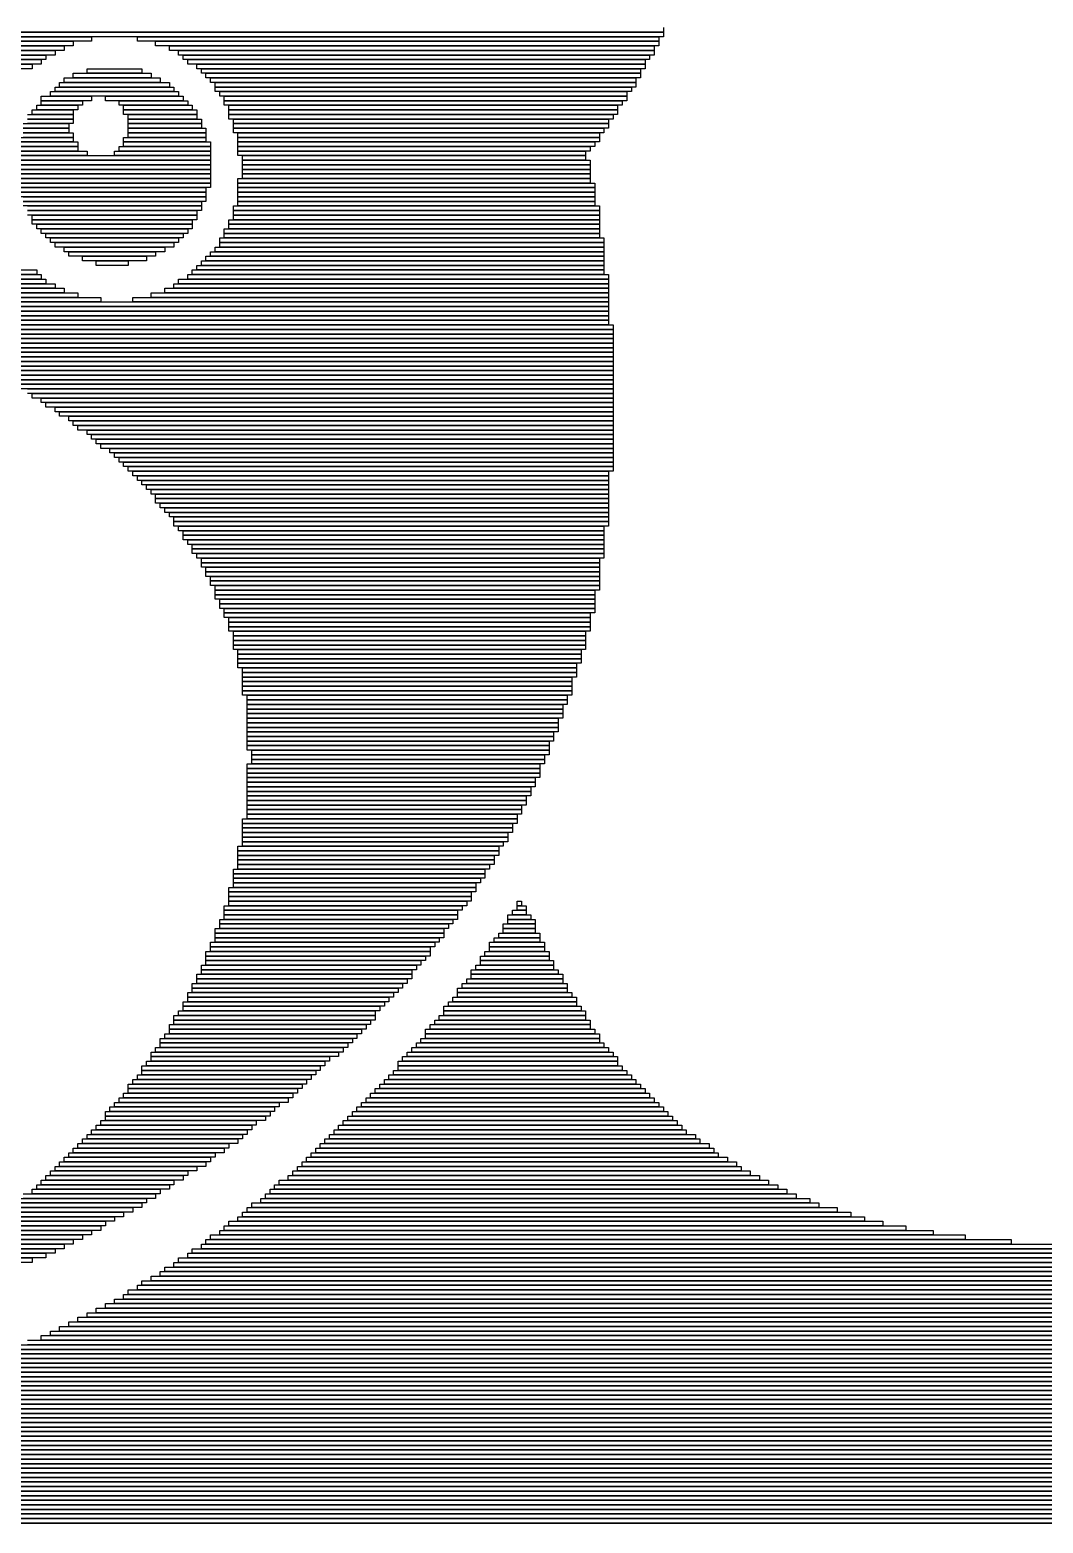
# Model space of a CAD drawing. Extents: x 179 to 881, y 71 to 994.
# Drawn here: x 386.5 to 608, y 479 to 805.5 of the extents above; entities that cross this region are included whole.
import ezdxf

# ---------------------------------------------------------------- set-up
doc = ezdxf.new("R2010")
doc.units = 0

msp = doc.modelspace()

# ---------------------------------------------------------------- linework, layer by layer
for p, q in [((525, 805), (218, 805)), ((273, 805), (525, 805)), ((525, 804), (273, 804)), ((277, 804), (400, 804)), ((400, 804), (400, 803)), ((410, 804), (524, 804)), ((410, 803), (410, 804)), ((524, 804), (524, 803)), ((525, 806), (525, 805)), ((525, 805), (525, 804)), ((400, 803), (277, 803)), ((279, 803), (396, 803)), ((396, 802), (279, 802)), ((282, 802), (394, 802)), ((394, 801), (282, 801)), ((283, 801), (392, 801)), ((392, 800), (283, 800)), ((285, 800), (390, 800)), ((390, 800), (390, 799)), ((392, 801), (392, 800)), ((394, 802), (394, 801)), ((396, 803), (396, 802)), ((524, 803), (410, 803)), ((414, 803), (524, 803)), ((414, 802), (414, 803)), ((524, 802), (414, 802)), ((417, 802), (523, 802)), ((417, 801), (417, 802)), ((523, 801), (417, 801)), ((419, 801), (523, 801)), ((419, 800), (419, 801)), ((523, 800), (419, 800)), ((420, 800), (522, 800)), ((420, 799), (420, 800)), ((522, 800), (522, 799)), ((523, 802), (523, 801)), ((523, 801), (523, 800)), ((524, 803), (524, 802)), ((390, 799), (285, 799)), ((286, 799), (389, 799)), ((389, 798), (286, 798)), ((287, 798), (387, 798)), ((387, 797), (287, 797)), ((387, 798), (387, 797)), ((389, 799), (389, 798)), ((399, 797), (411, 797)), ((399, 796), (399, 797)), ((411, 797), (411, 796)), ((522, 799), (420, 799)), ((421, 799), (521, 799)), ((421, 798), (421, 799)), ((521, 798), (421, 798)), ((423, 798), (521, 798)), ((423, 797), (423, 798)), ((521, 797), (423, 797)), ((424, 797), (520, 797)), ((424, 796), (424, 797)), ((520, 797), (520, 796)), ((521, 799), (521, 798)), ((521, 798), (521, 797)), ((393, 794), (417, 794)), ((393, 793), (393, 794)), ((394, 795), (415, 795)), ((394, 794), (394, 795)), ((415, 794), (394, 794)), ((396, 796), (413, 796)), ((396, 795), (396, 796)), ((413, 795), (396, 795)), ((411, 796), (399, 796)), ((413, 796), (413, 795)), ((415, 795), (415, 794)), ((417, 794), (417, 793)), ((520, 796), (424, 796)), ((425, 796), (520, 796)), ((425, 795), (425, 796)), ((520, 795), (425, 795)), ((426, 795), (519, 795)), ((426, 794), (426, 795)), ((519, 794), (426, 794)), ((427, 794), (519, 794)), ((427, 793), (427, 794)), ((519, 795), (519, 794)), ((519, 794), (519, 793)), ((520, 796), (520, 795)), ((389, 791), (400, 791)), ((389, 790), (389, 791)), ((391, 792), (419, 792)), ((391, 791), (391, 792)), ((419, 791), (391, 791)), ((392, 793), (418, 793)), ((392, 792), (392, 793)), ((418, 792), (392, 792)), ((417, 793), (393, 793)), ((400, 791), (400, 790)), ((403, 791), (420, 791)), ((403, 790), (403, 791)), ((418, 793), (418, 792)), ((419, 792), (419, 791)), ((420, 791), (420, 790)), ((519, 793), (427, 793)), ((427, 793), (518, 793)), ((427, 792), (427, 793)), ((518, 792), (427, 792)), ((428, 792), (517, 792)), ((428, 791), (428, 792)), ((517, 791), (428, 791)), ((429, 791), (517, 791)), ((429, 790), (429, 791)), ((517, 792), (517, 791)), ((517, 791), (517, 790)), ((518, 793), (518, 792)), ((386, 787), (396, 787)), ((387, 788), (396, 788)), ((387, 787), (387, 788)), ((396, 787), (387, 787)), ((388, 789), (397, 789)), ((388, 788), (388, 789)), ((397, 788), (388, 788)), ((400, 790), (389, 790)), ((389, 790), (398, 790)), ((389, 789), (389, 790)), ((398, 789), (389, 789)), ((396, 788), (396, 787)), ((396, 787), (396, 786)), ((397, 789), (397, 788)), ((398, 790), (398, 789)), ((420, 790), (403, 790)), ((406, 790), (421, 790)), ((406, 789), (406, 790)), ((421, 789), (406, 789)), ((407, 789), (422, 789)), ((407, 788), (407, 789)), ((422, 788), (407, 788)), ((407, 788), (423, 788)), ((407, 787), (407, 788)), ((423, 787), (407, 787)), ((408, 787), (423, 787)), ((408, 786), (408, 787)), ((421, 790), (421, 789)), ((422, 789), (422, 788)), ((423, 788), (423, 787)), ((423, 787), (423, 786)), ((517, 790), (429, 790)), ((429, 790), (516, 790)), ((429, 789), (429, 790)), ((516, 789), (429, 789)), ((430, 789), (515, 789)), ((430, 788), (430, 789)), ((515, 788), (430, 788)), ((430, 788), (515, 788)), ((430, 787), (430, 788)), ((515, 787), (430, 787)), ((430, 787), (514, 787)), ((430, 786), (430, 787)), ((514, 787), (514, 786)), ((515, 789), (515, 788)), ((515, 788), (515, 787)), ((516, 790), (516, 789)), ((385, 785), (395, 785)), ((395, 784), (385, 784)), ((385, 784), (395, 784)), ((396, 786), (386, 786)), ((386, 786), (396, 786)), ((396, 785), (386, 785)), ((395, 785), (395, 784)), ((395, 784), (395, 783)), ((396, 786), (396, 785)), ((423, 786), (408, 786)), ((408, 786), (424, 786)), ((408, 785), (408, 786)), ((424, 785), (408, 785)), ((408, 785), (424, 785)), ((408, 784), (408, 785)), ((424, 784), (408, 784)), ((408, 784), (425, 784)), ((408, 783), (408, 784)), ((424, 786), (424, 785)), ((424, 785), (424, 784)), ((425, 784), (425, 783)), ((514, 786), (430, 786)), ((431, 786), (513, 786)), ((431, 785), (431, 786)), ((513, 785), (431, 785)), ((431, 785), (513, 785)), ((431, 784), (431, 785)), ((513, 784), (431, 784)), ((431, 784), (512, 784)), ((431, 783), (431, 784)), ((512, 784), (512, 783)), ((513, 786), (513, 785)), ((513, 785), (513, 784)), ((384, 782), (396, 782)), ((396, 781), (384, 781)), ((384, 781), (397, 781)), ((395, 783), (385, 783)), ((385, 783), (396, 783)), ((396, 782), (385, 782)), ((396, 783), (396, 782)), ((396, 782), (396, 781)), ((397, 781), (397, 780)), ((407, 782), (425, 782)), ((407, 781), (407, 782)), ((425, 781), (407, 781)), ((407, 781), (426, 781)), ((407, 780), (407, 781)), ((425, 783), (408, 783)), ((408, 783), (425, 783)), ((408, 782), (408, 783)), ((425, 782), (408, 782)), ((425, 783), (425, 782)), ((425, 782), (425, 781)), ((426, 781), (426, 780)), ((512, 783), (431, 783)), ((432, 783), (511, 783)), ((432, 782), (432, 783)), ((511, 782), (432, 782)), ((432, 782), (511, 782)), ((432, 781), (432, 782)), ((511, 781), (432, 781)), ((432, 781), (510, 781)), ((432, 780), (432, 781)), ((510, 781), (510, 780)), ((511, 783), (511, 782)), ((511, 782), (511, 781)), ((397, 780), (384, 780)), ((384, 780), (397, 780)), ((397, 779), (384, 779)), ((384, 779), (399, 779)), ((399, 778), (384, 778)), ((384, 778), (426, 778)), ((397, 780), (397, 779)), ((399, 779), (399, 778)), ((405, 779), (426, 779)), ((405, 778), (405, 779)), ((426, 778), (405, 778)), ((406, 780), (426, 780)), ((406, 779), (406, 780)), ((426, 779), (406, 779)), ((426, 780), (407, 780)), ((426, 780), (426, 779)), ((426, 779), (426, 778)), ((426, 778), (426, 777)), ((510, 780), (432, 780)), ((432, 780), (509, 780)), ((432, 779), (432, 780)), ((509, 779), (432, 779)), ((432, 779), (508, 779)), ((432, 778), (432, 779)), ((508, 778), (432, 778)), ((433, 778), (508, 778)), ((433, 777), (433, 778)), ((508, 779), (508, 778)), ((508, 778), (508, 777)), ((509, 780), (509, 779)), ((426, 777), (384, 777)), ((384, 777), (426, 777)), ((426, 776), (384, 776)), ((384, 776), (426, 776)), ((426, 775), (384, 775)), ((384, 775), (426, 775)), ((426, 774), (384, 774)), ((384, 774), (426, 774)), ((426, 777), (426, 776)), ((426, 776), (426, 775)), ((426, 775), (426, 774)), ((426, 774), (426, 773)), ((508, 777), (433, 777)), ((433, 777), (509, 777)), ((433, 776), (433, 777)), ((509, 776), (433, 776)), ((433, 776), (509, 776)), ((433, 775), (433, 776)), ((509, 775), (433, 775)), ((433, 775), (509, 775)), ((433, 774), (433, 775)), ((509, 774), (433, 774)), ((433, 774), (509, 774)), ((433, 773), (433, 774)), ((509, 777), (509, 776)), ((509, 776), (509, 775)), ((509, 775), (509, 774)), ((509, 774), (509, 773)), ((426, 773), (384, 773)), ((384, 773), (426, 773)), ((426, 772), (384, 772)), ((384, 772), (426, 772)), ((426, 771), (384, 771)), ((384, 771), (425, 771)), ((425, 771), (425, 770)), ((426, 773), (426, 772)), ((426, 772), (426, 771)), ((432, 773), (509, 773)), ((432, 772), (432, 773)), ((509, 772), (432, 772)), ((432, 772), (510, 772)), ((432, 771), (432, 772)), ((510, 771), (432, 771)), ((432, 771), (510, 771)), ((432, 770), (432, 771)), ((509, 773), (433, 773)), ((509, 773), (509, 772)), ((510, 772), (510, 771)), ((510, 771), (510, 770)), ((425, 770), (384, 770)), ((384, 770), (425, 770)), ((425, 769), (384, 769)), ((385, 769), (425, 769)), ((425, 768), (385, 768)), ((385, 768), (424, 768)), ((424, 768), (424, 767)), ((425, 770), (425, 769)), ((425, 769), (425, 768)), ((510, 770), (432, 770)), ((432, 770), (510, 770)), ((432, 769), (432, 770)), ((510, 769), (432, 769)), ((432, 769), (510, 769)), ((432, 768), (432, 769)), ((510, 768), (432, 768)), ((432, 768), (510, 768)), ((432, 767), (432, 768)), ((510, 770), (510, 769)), ((510, 769), (510, 768)), ((510, 768), (510, 767)), ((424, 767), (385, 767)), ((386, 767), (424, 767)), ((424, 766), (386, 766)), ((386, 766), (423, 766)), ((423, 765), (386, 765)), ((387, 765), (423, 765)), ((387, 764), (387, 765)), ((423, 766), (423, 765)), ((423, 765), (423, 764)), ((424, 767), (424, 766)), ((431, 767), (511, 767)), ((431, 766), (431, 767)), ((511, 766), (431, 766)), ((431, 766), (511, 766)), ((431, 765), (431, 766)), ((511, 765), (431, 765)), ((431, 765), (511, 765)), ((431, 764), (431, 765)), ((510, 767), (432, 767)), ((511, 767), (511, 766)), ((511, 766), (511, 765)), ((511, 765), (511, 764)), ((423, 764), (387, 764)), ((387, 764), (422, 764)), ((387, 763), (387, 764)), ((422, 763), (387, 763)), ((388, 763), (422, 763)), ((388, 762), (388, 763)), ((422, 762), (388, 762)), ((389, 762), (421, 762)), ((389, 761), (389, 762)), ((421, 761), (389, 761)), ((390, 761), (420, 761)), ((390, 760), (390, 761)), ((420, 761), (420, 760)), ((421, 762), (421, 761)), ((422, 764), (422, 763)), ((422, 763), (422, 762)), ((429, 762), (511, 762)), ((429, 761), (429, 762)), ((511, 761), (429, 761)), ((429, 761), (511, 761)), ((429, 760), (429, 761)), ((430, 764), (511, 764)), ((430, 763), (430, 764)), ((511, 763), (430, 763)), ((430, 763), (511, 763)), ((430, 762), (430, 763)), ((511, 762), (430, 762)), ((511, 764), (431, 764)), ((511, 764), (511, 763)), ((511, 763), (511, 762)), ((511, 762), (511, 761)), ((511, 761), (511, 760)), ((420, 760), (390, 760)), ((391, 760), (419, 760)), ((391, 759), (391, 760)), ((419, 759), (391, 759)), ((392, 759), (418, 759)), ((392, 758), (392, 759)), ((418, 758), (392, 758)), ((394, 758), (416, 758)), ((394, 757), (394, 758)), ((416, 758), (416, 757)), ((418, 759), (418, 758)), ((419, 760), (419, 759)), ((427, 758), (512, 758)), ((427, 757), (427, 758)), ((428, 760), (512, 760)), ((428, 759), (428, 760)), ((512, 759), (428, 759)), ((428, 759), (512, 759)), ((428, 758), (428, 759)), ((512, 758), (428, 758)), ((511, 760), (429, 760)), ((512, 760), (512, 759)), ((512, 759), (512, 758)), ((512, 758), (512, 757)), ((416, 757), (394, 757)), ((395, 757), (414, 757)), ((395, 756), (395, 757)), ((414, 756), (395, 756)), ((398, 756), (412, 756)), ((398, 755), (398, 756)), ((412, 755), (398, 755)), ((401, 755), (408, 755)), ((401, 754), (401, 755)), ((408, 755), (408, 754)), ((412, 756), (412, 755)), ((414, 757), (414, 756)), ((424, 755), (512, 755)), ((424, 754), (424, 755)), ((425, 756), (512, 756)), ((425, 755), (425, 756)), ((512, 755), (425, 755)), ((426, 757), (512, 757)), ((426, 756), (426, 757)), ((512, 756), (426, 756)), ((512, 757), (427, 757)), ((512, 757), (512, 756)), ((512, 756), (512, 755)), ((512, 755), (512, 754)), ((277, 751), (390, 751)), ((280, 752), (389, 752)), ((389, 751), (280, 751)), ((282, 753), (388, 753)), ((388, 752), (282, 752)), ((388, 753), (388, 752)), ((389, 752), (389, 751)), ((390, 751), (390, 750)), ((408, 754), (401, 754)), ((419, 751), (513, 751)), ((419, 750), (419, 751)), ((421, 752), (513, 752)), ((421, 751), (421, 752)), ((513, 751), (421, 751)), ((422, 753), (512, 753)), ((422, 752), (422, 753)), ((512, 752), (422, 752)), ((423, 754), (512, 754)), ((423, 753), (423, 754)), ((512, 753), (423, 753)), ((512, 754), (424, 754)), ((512, 754), (512, 753)), ((512, 753), (512, 752)), ((513, 752), (513, 751)), ((513, 751), (513, 750)), ((275, 750), (392, 750)), ((392, 749), (275, 749)), ((390, 750), (277, 750)), ((310, 749), (394, 749)), ((394, 748), (310, 748)), ((321, 748), (397, 748)), ((392, 750), (392, 749)), ((394, 749), (394, 748)), ((397, 748), (397, 747)), ((413, 748), (513, 748)), ((413, 747), (413, 748)), ((416, 749), (513, 749)), ((416, 748), (416, 749)), ((513, 748), (416, 748)), ((418, 750), (513, 750)), ((418, 749), (418, 750)), ((513, 749), (418, 749)), ((513, 750), (419, 750)), ((513, 750), (513, 749)), ((513, 749), (513, 748)), ((513, 748), (513, 747)), ((397, 747), (321, 747)), ((328, 747), (402, 747)), ((402, 746), (328, 746)), ((333, 746), (513, 746)), ((513, 745), (333, 745)), ((338, 745), (513, 745)), ((402, 747), (402, 746)), ((409, 747), (513, 747)), ((409, 746), (409, 747)), ((513, 746), (409, 746)), ((513, 747), (413, 747)), ((513, 747), (513, 746)), ((513, 746), (513, 745)), ((513, 745), (513, 744)), ((513, 744), (338, 744)), ((343, 744), (513, 744)), ((513, 743), (343, 743)), ((347, 743), (513, 743)), ((513, 742), (347, 742)), ((350, 742), (513, 742)), ((513, 744), (513, 743)), ((513, 743), (513, 742)), ((513, 742), (513, 741)), ((513, 741), (350, 741)), ((354, 741), (514, 741)), ((514, 740), (354, 740)), ((357, 740), (514, 740)), ((514, 739), (357, 739)), ((360, 739), (514, 739)), ((514, 738), (360, 738)), ((363, 738), (514, 738)), ((514, 741), (514, 740)), ((514, 740), (514, 739)), ((514, 739), (514, 738)), ((514, 738), (514, 737)), ((514, 737), (363, 737)), ((365, 737), (514, 737)), ((514, 736), (365, 736)), ((368, 736), (514, 736)), ((514, 735), (368, 735)), ((370, 735), (514, 735)), ((514, 737), (514, 736)), ((514, 736), (514, 735)), ((514, 735), (514, 734)), ((514, 734), (370, 734)), ((372, 734), (514, 734)), ((514, 733), (372, 733)), ((374, 733), (514, 733)), ((514, 732), (374, 732)), ((376, 732), (514, 732)), ((514, 734), (514, 733)), ((514, 733), (514, 732)), ((514, 732), (514, 731)), ((514, 731), (376, 731)), ((379, 731), (514, 731)), ((514, 730), (379, 730)), ((380, 730), (514, 730)), ((514, 729), (380, 729)), ((382, 729), (514, 729)), ((514, 731), (514, 730)), ((514, 730), (514, 729)), ((514, 729), (514, 728)), ((514, 728), (382, 728)), ((384, 728), (514, 728)), ((514, 727), (384, 727)), ((386, 727), (514, 727)), ((514, 726), (386, 726)), ((387, 726), (514, 726)), ((387, 725), (387, 726)), ((514, 725), (387, 725)), ((389, 725), (514, 725)), ((389, 724), (389, 725)), ((514, 728), (514, 727)), ((514, 727), (514, 726)), ((514, 726), (514, 725)), ((514, 725), (514, 724)), ((514, 724), (389, 724)), ((390, 724), (514, 724)), ((390, 723), (390, 724)), ((514, 723), (390, 723)), ((392, 723), (514, 723)), ((392, 722), (392, 723)), ((514, 722), (392, 722)), ((393, 722), (514, 722)), ((393, 721), (393, 722)), ((514, 724), (514, 723)), ((514, 723), (514, 722)), ((514, 722), (514, 721)), ((514, 721), (393, 721)), ((395, 721), (514, 721)), ((395, 720), (395, 721)), ((514, 720), (395, 720)), ((396, 720), (514, 720)), ((396, 719), (396, 720)), ((514, 719), (396, 719)), ((397, 719), (514, 719)), ((397, 718), (397, 719)), ((514, 721), (514, 720)), ((514, 720), (514, 719)), ((514, 719), (514, 718)), ((514, 718), (397, 718)), ((399, 718), (514, 718)), ((399, 717), (399, 718)), ((514, 717), (399, 717)), ((400, 717), (514, 717)), ((400, 716), (400, 717)), ((514, 716), (400, 716)), ((401, 716), (514, 716)), ((401, 715), (401, 716)), ((514, 718), (514, 717)), ((514, 717), (514, 716)), ((514, 716), (514, 715)), ((514, 715), (401, 715)), ((402, 715), (514, 715)), ((402, 714), (402, 715)), ((514, 714), (402, 714)), ((404, 714), (514, 714)), ((404, 713), (404, 714)), ((514, 713), (404, 713)), ((405, 713), (514, 713)), ((405, 712), (405, 713)), ((514, 712), (405, 712)), ((406, 712), (514, 712)), ((406, 711), (406, 712)), ((514, 715), (514, 714)), ((514, 714), (514, 713)), ((514, 713), (514, 712)), ((514, 712), (514, 711)), ((514, 711), (406, 711)), ((407, 711), (514, 711)), ((407, 710), (407, 711)), ((514, 710), (407, 710)), ((408, 710), (514, 710)), ((408, 709), (408, 710)), ((514, 709), (408, 709)), ((409, 709), (513, 709)), ((409, 708), (409, 709)), ((513, 709), (513, 708)), ((514, 711), (514, 710)), ((514, 710), (514, 709)), ((513, 708), (409, 708)), ((410, 708), (513, 708)), ((410, 707), (410, 708)), ((513, 707), (410, 707)), ((411, 707), (513, 707)), ((411, 706), (411, 707)), ((513, 706), (411, 706)), ((412, 706), (513, 706)), ((412, 705), (412, 706)), ((513, 708), (513, 707)), ((513, 707), (513, 706)), ((513, 706), (513, 705)), ((513, 705), (412, 705)), ((413, 705), (513, 705)), ((413, 704), (413, 705)), ((513, 704), (413, 704)), ((414, 704), (513, 704)), ((414, 703), (414, 704)), ((513, 703), (414, 703)), ((414, 703), (513, 703)), ((414, 702), (414, 703)), ((513, 702), (414, 702)), ((415, 702), (513, 702)), ((415, 701), (415, 702)), ((513, 705), (513, 704)), ((513, 704), (513, 703)), ((513, 703), (513, 702)), ((513, 702), (513, 701)), ((513, 701), (415, 701)), ((416, 701), (513, 701)), ((416, 700), (416, 701)), ((513, 700), (416, 700)), ((417, 700), (513, 700)), ((417, 699), (417, 700)), ((513, 699), (417, 699)), ((418, 699), (513, 699)), ((418, 698), (418, 699)), ((513, 701), (513, 700)), ((513, 700), (513, 699)), ((513, 699), (513, 698)), ((513, 698), (418, 698)), ((418, 698), (513, 698)), ((418, 697), (418, 698)), ((513, 697), (418, 697)), ((419, 697), (512, 697)), ((419, 696), (419, 697)), ((512, 696), (419, 696)), ((420, 696), (512, 696)), ((420, 695), (420, 696)), ((512, 697), (512, 696)), ((512, 696), (512, 695)), ((513, 698), (513, 697)), ((512, 695), (420, 695)), ((420, 695), (512, 695)), ((420, 694), (420, 695)), ((512, 694), (420, 694)), ((421, 694), (512, 694)), ((421, 693), (421, 694)), ((512, 693), (421, 693)), ((422, 693), (512, 693)), ((422, 692), (422, 693)), ((512, 695), (512, 694)), ((512, 694), (512, 693)), ((512, 693), (512, 692)), ((512, 692), (422, 692)), ((422, 692), (512, 692)), ((422, 691), (422, 692)), ((512, 691), (422, 691)), ((423, 691), (512, 691)), ((423, 690), (423, 691)), ((512, 690), (423, 690)), ((424, 690), (511, 690)), ((424, 689), (424, 690)), ((511, 689), (424, 689)), ((424, 689), (511, 689)), ((424, 688), (424, 689)), ((511, 690), (511, 689)), ((511, 689), (511, 688)), ((512, 692), (512, 691)), ((512, 691), (512, 690)), ((511, 688), (424, 688)), ((425, 688), (511, 688)), ((425, 687), (425, 688)), ((511, 687), (425, 687)), ((425, 687), (511, 687)), ((425, 686), (425, 687)), ((511, 686), (425, 686)), ((426, 686), (511, 686)), ((426, 685), (426, 686)), ((511, 688), (511, 687)), ((511, 687), (511, 686)), ((511, 686), (511, 685)), ((511, 685), (426, 685)), ((426, 685), (511, 685)), ((426, 684), (426, 685)), ((511, 684), (426, 684)), ((427, 684), (511, 684)), ((427, 683), (427, 684)), ((511, 683), (427, 683)), ((427, 683), (510, 683)), ((427, 682), (427, 683)), ((510, 683), (510, 682)), ((511, 685), (511, 684)), ((511, 684), (511, 683)), ((510, 682), (427, 682)), ((427, 682), (510, 682)), ((427, 681), (427, 682)), ((510, 681), (427, 681)), ((428, 681), (510, 681)), ((428, 680), (428, 681)), ((510, 680), (428, 680)), ((428, 680), (510, 680)), ((428, 679), (428, 680)), ((510, 682), (510, 681)), ((510, 681), (510, 680)), ((510, 680), (510, 679)), ((510, 679), (428, 679)), ((429, 679), (510, 679)), ((429, 678), (429, 679)), ((510, 678), (429, 678)), ((429, 678), (509, 678)), ((429, 677), (429, 678)), ((509, 677), (429, 677)), ((430, 677), (509, 677)), ((430, 676), (430, 677)), ((509, 676), (430, 676)), ((430, 676), (509, 676)), ((430, 675), (430, 676)), ((509, 678), (509, 677)), ((509, 677), (509, 676)), ((509, 676), (509, 675)), ((510, 679), (510, 678)), ((509, 675), (430, 675)), ((430, 675), (509, 675)), ((430, 674), (430, 675)), ((509, 674), (430, 674)), ((431, 674), (508, 674)), ((431, 673), (431, 674)), ((508, 673), (431, 673)), ((431, 673), (508, 673)), ((431, 672), (431, 673)), ((508, 674), (508, 673)), ((508, 673), (508, 672)), ((509, 675), (509, 674)), ((508, 672), (431, 672)), ((431, 672), (508, 672)), ((431, 671), (431, 672)), ((508, 671), (431, 671)), ((431, 671), (508, 671)), ((431, 670), (431, 671)), ((508, 670), (431, 670)), ((432, 670), (507, 670)), ((432, 669), (432, 670)), ((507, 670), (507, 669)), ((508, 672), (508, 671)), ((508, 671), (508, 670)), ((507, 669), (432, 669)), ((432, 669), (507, 669)), ((432, 668), (432, 669)), ((507, 668), (432, 668)), ((432, 668), (507, 668)), ((432, 667), (432, 668)), ((507, 667), (432, 667)), ((432, 667), (506, 667)), ((432, 666), (432, 667)), ((506, 667), (506, 666)), ((507, 669), (507, 668)), ((507, 668), (507, 667)), ((506, 666), (432, 666)), ((433, 666), (506, 666)), ((433, 665), (433, 666)), ((506, 665), (433, 665)), ((433, 665), (506, 665)), ((433, 664), (433, 665)), ((506, 664), (433, 664)), ((433, 664), (505, 664)), ((433, 663), (433, 664)), ((505, 663), (433, 663)), ((433, 663), (505, 663)), ((433, 662), (433, 663)), ((505, 664), (505, 663)), ((505, 663), (505, 662)), ((506, 666), (506, 665)), ((506, 665), (506, 664)), ((505, 662), (433, 662)), ((433, 662), (505, 662)), ((433, 661), (433, 662)), ((505, 661), (433, 661)), ((433, 661), (505, 661)), ((433, 660), (433, 661)), ((505, 660), (433, 660)), ((434, 660), (504, 660)), ((434, 659), (434, 660)), ((504, 660), (504, 659)), ((505, 662), (505, 661)), ((505, 661), (505, 660)), ((504, 659), (434, 659)), ((434, 659), (504, 659)), ((434, 658), (434, 659)), ((504, 658), (434, 658)), ((434, 658), (503, 658)), ((434, 657), (434, 658)), ((503, 657), (434, 657)), ((434, 657), (503, 657)), ((434, 656), (434, 657)), ((503, 658), (503, 657)), ((503, 657), (503, 656)), ((504, 659), (504, 658)), ((503, 656), (434, 656)), ((434, 656), (503, 656)), ((434, 655), (434, 656)), ((503, 655), (434, 655)), ((434, 655), (502, 655)), ((434, 654), (434, 655)), ((502, 654), (434, 654)), ((434, 654), (502, 654)), ((434, 653), (434, 654)), ((502, 653), (434, 653)), ((434, 653), (502, 653)), ((434, 652), (434, 653)), ((502, 655), (502, 654)), ((502, 654), (502, 653)), ((502, 653), (502, 652)), ((503, 656), (503, 655)), ((502, 652), (434, 652)), ((434, 652), (501, 652)), ((434, 651), (434, 652)), ((501, 651), (434, 651)), ((434, 651), (501, 651)), ((434, 650), (434, 651)), ((501, 650), (434, 650)), ((434, 650), (500, 650)), ((434, 649), (434, 650)), ((500, 650), (500, 649)), ((501, 652), (501, 651)), ((501, 651), (501, 650)), ((500, 649), (434, 649)), ((434, 649), (500, 649)), ((434, 648), (434, 649)), ((500, 648), (434, 648)), ((435, 648), (500, 648)), ((435, 647), (435, 648)), ((500, 647), (435, 647)), ((435, 647), (499, 647)), ((435, 646), (435, 647)), ((499, 647), (499, 646)), ((500, 649), (500, 648)), ((500, 648), (500, 647)), ((434, 645), (498, 645)), ((434, 644), (434, 645)), ((498, 644), (434, 644)), ((434, 644), (498, 644)), ((434, 643), (434, 644)), ((499, 646), (435, 646)), ((435, 646), (499, 646)), ((435, 645), (435, 646)), ((499, 645), (435, 645)), ((498, 645), (498, 644)), ((498, 644), (498, 643)), ((499, 646), (499, 645)), ((498, 643), (434, 643)), ((434, 643), (498, 643)), ((434, 642), (434, 643)), ((498, 642), (434, 642)), ((434, 642), (497, 642)), ((434, 641), (434, 642)), ((497, 641), (434, 641)), ((434, 641), (497, 641)), ((434, 640), (434, 641)), ((497, 640), (434, 640)), ((434, 640), (496, 640)), ((434, 639), (434, 640)), ((496, 640), (496, 639)), ((497, 642), (497, 641)), ((497, 641), (497, 640)), ((498, 643), (498, 642)), ((496, 639), (434, 639)), ((434, 639), (496, 639)), ((434, 638), (434, 639)), ((496, 638), (434, 638)), ((434, 638), (495, 638)), ((434, 637), (434, 638)), ((495, 637), (434, 637)), ((434, 637), (495, 637)), ((434, 636), (434, 637)), ((495, 638), (495, 637)), ((495, 637), (495, 636)), ((496, 639), (496, 638)), ((495, 636), (434, 636)), ((434, 636), (494, 636)), ((434, 635), (434, 636)), ((494, 635), (434, 635)), ((434, 635), (494, 635)), ((434, 634), (434, 635)), ((494, 634), (434, 634)), ((434, 634), (493, 634)), ((434, 633), (434, 634)), ((493, 634), (493, 633)), ((494, 636), (494, 635)), ((494, 635), (494, 634)), ((433, 633), (493, 633)), ((433, 632), (433, 633)), ((493, 632), (433, 632)), ((433, 632), (492, 632)), ((433, 631), (433, 632)), ((492, 631), (433, 631)), ((433, 631), (492, 631)), ((433, 630), (433, 631)), ((493, 633), (434, 633)), ((492, 632), (492, 631)), ((492, 631), (492, 630)), ((493, 633), (493, 632)), ((432, 627), (489, 627)), ((432, 626), (432, 627)), ((492, 630), (433, 630)), ((433, 630), (491, 630)), ((433, 629), (433, 630)), ((491, 629), (433, 629)), ((433, 629), (491, 629)), ((433, 628), (433, 629)), ((491, 628), (433, 628)), ((433, 628), (490, 628)), ((433, 627), (433, 628)), ((490, 627), (433, 627)), ((489, 627), (489, 626)), ((490, 628), (490, 627)), ((491, 630), (491, 629)), ((491, 629), (491, 628)), ((489, 626), (432, 626)), ((432, 626), (489, 626)), ((432, 625), (432, 626)), ((489, 625), (432, 625)), ((432, 625), (488, 625)), ((432, 624), (432, 625)), ((488, 624), (432, 624)), ((432, 624), (488, 624)), ((432, 623), (432, 624)), ((488, 625), (488, 624)), ((488, 624), (488, 623)), ((489, 626), (489, 625)), ((431, 622), (486, 622)), ((431, 621), (431, 622)), ((486, 621), (431, 621)), ((431, 621), (486, 621)), ((431, 620), (431, 621)), ((488, 623), (432, 623)), ((432, 623), (487, 623)), ((432, 622), (432, 623)), ((487, 622), (432, 622)), ((486, 622), (486, 621)), ((486, 621), (486, 620)), ((487, 623), (487, 622)), ((430, 618), (484, 618)), ((430, 617), (430, 618)), ((486, 620), (431, 620)), ((431, 620), (485, 620)), ((431, 619), (431, 620)), ((485, 619), (431, 619)), ((431, 619), (484, 619)), ((431, 618), (431, 619)), ((484, 618), (431, 618)), ((484, 619), (484, 618)), ((484, 618), (484, 617)), ((485, 620), (485, 619)), ((429, 614), (481, 614)), ((429, 613), (429, 614)), ((484, 617), (430, 617)), ((430, 617), (483, 617)), ((430, 616), (430, 617)), ((483, 616), (430, 616)), ((430, 616), (483, 616)), ((430, 615), (430, 616)), ((483, 615), (430, 615)), ((430, 615), (482, 615)), ((430, 614), (430, 615)), ((482, 614), (430, 614)), ((481, 614), (481, 613)), ((482, 615), (482, 614)), ((483, 617), (483, 616)), ((483, 616), (483, 615)), ((493, 615), (494, 615)), ((493, 614), (493, 615)), ((494, 614), (493, 614)), ((493, 614), (495, 614)), ((493, 613), (493, 614)), ((494, 615), (494, 614)), ((495, 614), (495, 613)), ((428, 611), (479, 611)), ((428, 610), (428, 611)), ((481, 613), (429, 613)), ((429, 613), (480, 613)), ((429, 612), (429, 613)), ((480, 612), (429, 612)), ((429, 612), (480, 612)), ((429, 611), (429, 612)), ((480, 611), (429, 611)), ((479, 611), (479, 610)), ((480, 613), (480, 612)), ((480, 612), (480, 611)), ((491, 612), (496, 612)), ((491, 611), (491, 612)), ((496, 611), (491, 611)), ((491, 611), (497, 611)), ((491, 610), (491, 611)), ((492, 613), (495, 613)), ((492, 612), (492, 613)), ((495, 612), (492, 612)), ((495, 613), (493, 613)), ((495, 613), (495, 612)), ((496, 612), (496, 611)), ((497, 611), (497, 610)), ((427, 609), (477, 609)), ((427, 608), (427, 609)), ((477, 608), (427, 608)), ((427, 608), (477, 608)), ((427, 607), (427, 608)), ((479, 610), (428, 610)), ((428, 610), (478, 610)), ((428, 609), (428, 610)), ((478, 609), (428, 609)), ((477, 609), (477, 608)), ((477, 608), (477, 607)), ((478, 610), (478, 609)), ((489, 608), (498, 608)), ((489, 607), (489, 608)), ((490, 610), (497, 610)), ((490, 609), (490, 610)), ((497, 609), (490, 609)), ((490, 609), (497, 609)), ((490, 608), (490, 609)), ((497, 608), (490, 608)), ((497, 610), (491, 610)), ((497, 610), (497, 609)), ((497, 609), (497, 608)), ((498, 608), (498, 607)), ((426, 606), (475, 606)), ((426, 605), (426, 606)), ((475, 605), (426, 605)), ((426, 605), (474, 605)), ((426, 604), (426, 605)), ((477, 607), (427, 607)), ((427, 607), (476, 607)), ((427, 606), (427, 607)), ((476, 606), (427, 606)), ((474, 605), (474, 604)), ((475, 606), (475, 605)), ((476, 607), (476, 606)), ((487, 606), (499, 606)), ((487, 605), (487, 606)), ((499, 605), (487, 605)), ((487, 605), (499, 605)), ((487, 604), (487, 605)), ((488, 607), (498, 607)), ((488, 606), (488, 607)), ((498, 606), (488, 606)), ((498, 607), (489, 607)), ((498, 607), (498, 606)), ((499, 606), (499, 605)), ((499, 605), (499, 604)), ((424, 601), (471, 601)), ((424, 600), (424, 601)), ((425, 604), (474, 604)), ((425, 603), (425, 604)), ((474, 603), (425, 603)), ((425, 603), (473, 603)), ((425, 602), (425, 603)), ((473, 602), (425, 602)), ((425, 602), (472, 602)), ((425, 601), (425, 602)), ((472, 601), (425, 601)), ((474, 604), (426, 604)), ((471, 601), (471, 600)), ((472, 602), (472, 601)), ((473, 603), (473, 602)), ((474, 604), (474, 603)), ((484, 601), (501, 601)), ((484, 600), (484, 601)), ((485, 603), (500, 603)), ((485, 602), (485, 603)), ((500, 602), (485, 602)), ((485, 602), (501, 602)), ((485, 601), (485, 602)), ((501, 601), (485, 601)), ((486, 604), (500, 604)), ((486, 603), (486, 604)), ((500, 603), (486, 603)), ((499, 604), (487, 604)), ((500, 604), (500, 603)), ((500, 603), (500, 602)), ((501, 602), (501, 601)), ((501, 601), (501, 600)), ((423, 599), (470, 599)), ((423, 598), (423, 599)), ((470, 598), (423, 598)), ((423, 598), (469, 598)), ((423, 597), (423, 598)), ((471, 600), (424, 600)), ((424, 600), (470, 600)), ((424, 599), (424, 600)), ((470, 599), (424, 599)), ((469, 598), (469, 597)), ((470, 600), (470, 599)), ((470, 599), (470, 598)), ((482, 598), (503, 598)), ((482, 597), (482, 598)), ((483, 600), (502, 600)), ((483, 599), (483, 600)), ((502, 599), (483, 599)), ((483, 599), (503, 599)), ((483, 598), (483, 599)), ((503, 598), (483, 598)), ((501, 600), (484, 600)), ((502, 600), (502, 599)), ((503, 599), (503, 598)), ((503, 598), (503, 597)), ((421, 595), (466, 595)), ((421, 594), (421, 595)), ((422, 597), (468, 597)), ((422, 596), (422, 597)), ((468, 596), (422, 596)), ((422, 596), (467, 596)), ((422, 595), (422, 596)), ((467, 595), (422, 595)), ((469, 597), (423, 597)), ((466, 595), (466, 594)), ((467, 596), (467, 595)), ((468, 597), (468, 596)), ((480, 596), (504, 596)), ((480, 595), (480, 596)), ((504, 595), (480, 595)), ((480, 595), (505, 595)), ((480, 594), (480, 595)), ((481, 597), (504, 597)), ((481, 596), (481, 597)), ((504, 596), (481, 596)), ((503, 597), (482, 597)), ((504, 597), (504, 596)), ((504, 596), (504, 595)), ((505, 595), (505, 594)), ((419, 591), (462, 591)), ((419, 590), (419, 591)), ((420, 593), (464, 593)), ((420, 592), (420, 593)), ((464, 592), (420, 592)), ((420, 592), (463, 592)), ((420, 591), (420, 592)), ((463, 591), (420, 591)), ((466, 594), (421, 594)), ((421, 594), (465, 594)), ((421, 593), (421, 594)), ((465, 593), (421, 593)), ((462, 591), (462, 590)), ((463, 592), (463, 591)), ((464, 593), (464, 592)), ((465, 594), (465, 593)), ((477, 592), (507, 592)), ((477, 591), (477, 592)), ((507, 591), (477, 591)), ((477, 591), (508, 591)), ((477, 590), (477, 591)), ((478, 593), (506, 593)), ((478, 592), (478, 593)), ((506, 592), (478, 592)), ((479, 594), (506, 594)), ((479, 593), (479, 594)), ((506, 593), (479, 593)), ((505, 594), (480, 594)), ((506, 594), (506, 593)), ((506, 593), (506, 592)), ((507, 592), (507, 591)), ((508, 591), (508, 590)), ((417, 588), (460, 588)), ((417, 587), (417, 588)), ((418, 590), (462, 590)), ((418, 589), (418, 590)), ((462, 589), (418, 589)), ((418, 589), (461, 589)), ((418, 588), (418, 589)), ((461, 588), (418, 588)), ((462, 590), (419, 590)), ((460, 588), (460, 587)), ((461, 589), (461, 588)), ((462, 590), (462, 589)), ((474, 588), (509, 588)), ((474, 587), (474, 588)), ((475, 589), (509, 589)), ((475, 588), (475, 589)), ((509, 588), (475, 588)), ((476, 590), (508, 590)), ((476, 589), (476, 590)), ((508, 589), (476, 589)), ((508, 590), (477, 590)), ((508, 590), (508, 589)), ((509, 589), (509, 588)), ((509, 588), (509, 587)), ((415, 585), (457, 585)), ((415, 584), (415, 585)), ((416, 586), (458, 586)), ((416, 585), (416, 586)), ((458, 585), (416, 585)), ((460, 587), (417, 587)), ((417, 587), (459, 587)), ((417, 586), (417, 587)), ((459, 586), (417, 586)), ((457, 585), (457, 584)), ((458, 586), (458, 585)), ((459, 587), (459, 586)), ((472, 585), (511, 585)), ((472, 584), (472, 585)), ((473, 587), (510, 587)), ((473, 586), (473, 587)), ((510, 586), (473, 586)), ((473, 586), (511, 586)), ((473, 585), (473, 586)), ((511, 585), (473, 585)), ((509, 587), (474, 587)), ((510, 587), (510, 586)), ((511, 586), (511, 585)), ((511, 585), (511, 584)), ((413, 582), (454, 582)), ((413, 581), (413, 582)), ((414, 583), (455, 583)), ((414, 582), (414, 583)), ((455, 582), (414, 582)), ((457, 584), (415, 584)), ((415, 584), (456, 584)), ((415, 583), (415, 584)), ((456, 583), (415, 583)), ((454, 582), (454, 581)), ((455, 583), (455, 582)), ((456, 584), (456, 583)), ((469, 582), (514, 582)), ((469, 581), (469, 582)), ((470, 583), (513, 583)), ((470, 582), (470, 583)), ((513, 582), (470, 582)), ((471, 584), (512, 584)), ((471, 583), (471, 584)), ((512, 583), (471, 583)), ((511, 584), (472, 584)), ((512, 584), (512, 583)), ((513, 583), (513, 582)), ((514, 582), (514, 581)), ((411, 579), (450, 579)), ((411, 578), (411, 579)), ((450, 578), (411, 578)), ((411, 578), (449, 578)), ((411, 577), (411, 578)), ((412, 580), (451, 580)), ((412, 579), (412, 580)), ((451, 579), (412, 579)), ((454, 581), (413, 581)), ((413, 581), (452, 581)), ((413, 580), (413, 581)), ((452, 580), (413, 580)), ((449, 578), (449, 577)), ((450, 579), (450, 578)), ((451, 580), (451, 579)), ((452, 581), (452, 580)), ((466, 578), (517, 578)), ((466, 577), (466, 578)), ((467, 580), (515, 580)), ((467, 579), (467, 580)), ((515, 579), (467, 579)), ((467, 579), (516, 579)), ((467, 578), (467, 579)), ((516, 578), (467, 578)), ((468, 581), (515, 581)), ((468, 580), (468, 581)), ((515, 580), (468, 580)), ((514, 581), (469, 581)), ((515, 581), (515, 580)), ((515, 580), (515, 579)), ((516, 579), (516, 578)), ((517, 578), (517, 577)), ((408, 575), (446, 575)), ((408, 574), (408, 575)), ((409, 576), (447, 576)), ((409, 575), (409, 576)), ((447, 575), (409, 575)), ((410, 577), (448, 577)), ((410, 576), (410, 577)), ((448, 576), (410, 576)), ((449, 577), (411, 577)), ((446, 575), (446, 574)), ((447, 576), (447, 575)), ((448, 577), (448, 576)), ((463, 575), (520, 575)), ((463, 574), (463, 575)), ((464, 576), (519, 576)), ((464, 575), (464, 576)), ((519, 575), (464, 575)), ((465, 577), (518, 577)), ((465, 576), (465, 577)), ((518, 576), (465, 576)), ((517, 577), (466, 577)), ((518, 577), (518, 576)), ((519, 576), (519, 575)), ((520, 575), (520, 574)), ((406, 572), (443, 572)), ((406, 571), (406, 572)), ((407, 573), (444, 573)), ((407, 572), (407, 573)), ((444, 572), (407, 572)), ((446, 574), (408, 574)), ((408, 574), (445, 574)), ((408, 573), (408, 574)), ((445, 573), (408, 573)), ((443, 572), (443, 571)), ((444, 573), (444, 572)), ((445, 574), (445, 573)), ((460, 572), (523, 572)), ((460, 571), (460, 572)), ((461, 573), (522, 573)), ((461, 572), (461, 573)), ((522, 572), (461, 572)), ((462, 574), (521, 574)), ((462, 573), (462, 574)), ((521, 573), (462, 573)), ((520, 574), (463, 574)), ((521, 574), (521, 573)), ((522, 573), (522, 572)), ((523, 572), (523, 571)), ((403, 569), (439, 569)), ((403, 568), (403, 569)), ((404, 570), (440, 570)), ((404, 569), (404, 570)), ((440, 569), (404, 569)), ((405, 571), (441, 571)), ((405, 570), (405, 571)), ((441, 570), (405, 570)), ((443, 571), (406, 571)), ((439, 569), (439, 568)), ((440, 570), (440, 569)), ((441, 571), (441, 570)), ((457, 569), (526, 569)), ((457, 568), (457, 569)), ((458, 570), (525, 570)), ((458, 569), (458, 570)), ((525, 569), (458, 569)), ((459, 571), (524, 571)), ((459, 570), (459, 571)), ((524, 570), (459, 570)), ((523, 571), (460, 571)), ((524, 571), (524, 570)), ((525, 570), (525, 569)), ((526, 569), (526, 568)), ((400, 565), (434, 565)), ((400, 564), (400, 565)), ((401, 566), (435, 566)), ((401, 565), (401, 566)), ((435, 565), (401, 565)), ((402, 567), (436, 567)), ((402, 566), (402, 567)), ((436, 566), (402, 566)), ((439, 568), (403, 568)), ((403, 568), (438, 568)), ((403, 567), (403, 568)), ((438, 567), (403, 567)), ((434, 565), (434, 564)), ((435, 566), (435, 565)), ((436, 567), (436, 566)), ((438, 568), (438, 567)), ((453, 565), (530, 565)), ((453, 564), (453, 565)), ((454, 566), (529, 566)), ((454, 565), (454, 566)), ((529, 565), (454, 565)), ((455, 567), (528, 567)), ((455, 566), (455, 567)), ((528, 566), (455, 566)), ((456, 568), (527, 568)), ((456, 567), (456, 568)), ((527, 567), (456, 567)), ((526, 568), (457, 568)), ((527, 568), (527, 567)), ((528, 567), (528, 566)), ((529, 566), (529, 565)), ((530, 565), (530, 564)), ((397, 562), (430, 562)), ((397, 561), (397, 562)), ((398, 563), (432, 563)), ((398, 562), (398, 563)), ((432, 562), (398, 562)), ((399, 564), (433, 564)), ((399, 563), (399, 564)), ((433, 563), (399, 563)), ((434, 564), (400, 564)), ((430, 562), (430, 561)), ((432, 563), (432, 562)), ((433, 564), (433, 563)), ((450, 562), (535, 562)), ((450, 561), (450, 562)), ((451, 563), (533, 563)), ((451, 562), (451, 563)), ((533, 562), (451, 562)), ((452, 564), (532, 564)), ((452, 563), (452, 564)), ((532, 563), (452, 563)), ((530, 564), (453, 564)), ((532, 564), (532, 563)), ((533, 563), (533, 562)), ((535, 562), (535, 561)), ((394, 559), (426, 559)), ((394, 558), (394, 559)), ((395, 560), (427, 560)), ((395, 559), (395, 560)), ((427, 559), (395, 559)), ((396, 561), (429, 561)), ((396, 560), (396, 561)), ((429, 560), (396, 560)), ((430, 561), (397, 561)), ((426, 559), (426, 558)), ((427, 560), (427, 559)), ((429, 561), (429, 560)), ((447, 559), (539, 559)), ((447, 558), (447, 559)), ((448, 560), (537, 560)), ((448, 559), (448, 560)), ((537, 559), (448, 559)), ((449, 561), (536, 561)), ((449, 560), (449, 561)), ((536, 560), (449, 560)), ((535, 561), (450, 561)), ((536, 561), (536, 560)), ((537, 560), (537, 559)), ((539, 559), (539, 558)), ((391, 556), (421, 556)), ((391, 555), (391, 556)), ((392, 557), (423, 557)), ((392, 556), (392, 557)), ((423, 556), (392, 556)), ((393, 558), (425, 558)), ((393, 557), (393, 558)), ((425, 557), (393, 557)), ((426, 558), (394, 558)), ((421, 556), (421, 555)), ((423, 557), (423, 556)), ((425, 558), (425, 557)), ((444, 556), (544, 556)), ((444, 555), (444, 556)), ((445, 557), (542, 557)), ((445, 556), (445, 557)), ((542, 556), (445, 556)), ((446, 558), (541, 558)), ((446, 557), (446, 558)), ((541, 557), (446, 557)), ((539, 558), (447, 558)), ((541, 558), (541, 557)), ((542, 557), (542, 556)), ((544, 556), (544, 555)), ((387, 552), (415, 552)), ((387, 551), (387, 552)), ((388, 553), (417, 553)), ((388, 552), (388, 553)), ((417, 552), (388, 552)), ((389, 554), (418, 554)), ((389, 553), (389, 554)), ((418, 553), (389, 553)), ((390, 555), (420, 555)), ((390, 554), (390, 555)), ((420, 554), (390, 554)), ((421, 555), (391, 555)), ((415, 552), (415, 551)), ((417, 553), (417, 552)), ((418, 554), (418, 553)), ((420, 555), (420, 554)), ((439, 552), (552, 552)), ((439, 551), (439, 552)), ((440, 553), (550, 553)), ((440, 552), (440, 553)), ((550, 552), (440, 552)), ((441, 554), (548, 554)), ((441, 553), (441, 554)), ((548, 553), (441, 553)), ((443, 555), (546, 555)), ((443, 554), (443, 555)), ((546, 554), (443, 554)), ((544, 555), (444, 555)), ((546, 555), (546, 554)), ((548, 554), (548, 553)), ((550, 553), (550, 552)), ((552, 552), (552, 551)), ((383, 549), (411, 549)), ((384, 550), (412, 550)), ((412, 549), (384, 549)), ((385, 551), (414, 551)), ((414, 550), (385, 550)), ((415, 551), (387, 551)), ((411, 549), (411, 548)), ((412, 550), (412, 549)), ((414, 551), (414, 550)), ((435, 549), (559, 549)), ((435, 548), (435, 549)), ((437, 550), (557, 550)), ((437, 549), (437, 550)), ((557, 549), (437, 549)), ((438, 551), (554, 551)), ((438, 550), (438, 551)), ((554, 550), (438, 550)), ((552, 551), (439, 551)), ((554, 551), (554, 550)), ((557, 550), (557, 549)), ((559, 549), (559, 548)), ((379, 546), (405, 546)), ((381, 547), (407, 547)), ((407, 546), (381, 546)), ((382, 548), (409, 548)), ((409, 547), (382, 547)), ((411, 548), (383, 548)), ((405, 546), (405, 545)), ((407, 547), (407, 546)), ((409, 548), (409, 547)), ((432, 546), (569, 546)), ((432, 545), (432, 546)), ((433, 547), (566, 547)), ((433, 546), (433, 547)), ((566, 546), (433, 546)), ((434, 548), (563, 548)), ((434, 547), (434, 548)), ((563, 547), (434, 547)), ((559, 548), (435, 548)), ((563, 548), (563, 547)), ((566, 547), (566, 546)), ((569, 546), (569, 545)), ((374, 542), (398, 542)), ((375, 543), (400, 543)), ((400, 542), (375, 542)), ((377, 544), (402, 544)), ((402, 543), (377, 543)), ((378, 545), (403, 545)), ((403, 544), (378, 544)), ((405, 545), (379, 545)), ((398, 542), (398, 541)), ((400, 543), (400, 542)), ((402, 544), (402, 543)), ((403, 545), (403, 544)), ((426, 542), (591, 542)), ((426, 541), (426, 542)), ((428, 543), (584, 543)), ((428, 542), (428, 543)), ((584, 542), (428, 542)), ((429, 544), (578, 544)), ((429, 543), (429, 544)), ((578, 543), (429, 543)), ((430, 545), (573, 545)), ((430, 544), (430, 545)), ((573, 544), (430, 544)), ((569, 545), (432, 545)), ((573, 545), (573, 544)), ((578, 544), (578, 543)), ((584, 543), (584, 542)), ((591, 542), (591, 541)), ((370, 539), (392, 539)), ((371, 540), (394, 540)), ((394, 539), (371, 539)), ((372, 541), (396, 541)), ((396, 540), (372, 540)), ((398, 541), (374, 541)), ((392, 539), (392, 538)), ((394, 540), (394, 539)), ((396, 541), (396, 540)), ((422, 539), (758, 539)), ((422, 538), (422, 539)), ((424, 540), (753, 540)), ((424, 539), (424, 540)), ((753, 539), (424, 539)), ((425, 541), (601, 541)), ((425, 540), (425, 541)), ((601, 540), (425, 540)), ((591, 541), (426, 541)), ((601, 541), (601, 540)), ((367, 537), (387, 537)), ((387, 536), (367, 536)), ((368, 538), (390, 538)), ((390, 537), (368, 537)), ((392, 538), (370, 538)), ((387, 537), (387, 536)), ((390, 538), (390, 537)), ((418, 536), (767, 536)), ((418, 535), (418, 536)), ((419, 537), (765, 537)), ((419, 536), (419, 537)), ((765, 536), (419, 536)), ((421, 538), (762, 538)), ((421, 537), (421, 538)), ((762, 537), (421, 537)), ((758, 538), (422, 538)), ((413, 533), (775, 533)), ((413, 532), (413, 533)), ((415, 534), (772, 534)), ((415, 533), (415, 534)), ((772, 533), (415, 533)), ((416, 535), (770, 535)), ((416, 534), (416, 535)), ((770, 534), (416, 534)), ((767, 535), (418, 535)), ((407, 529), (782, 529)), ((407, 528), (407, 529)), ((408, 530), (781, 530)), ((408, 529), (408, 530)), ((781, 529), (408, 529)), ((410, 531), (779, 531)), ((410, 530), (410, 531)), ((779, 530), (410, 530)), ((411, 532), (777, 532)), ((411, 531), (411, 532)), ((777, 531), (411, 531)), ((775, 532), (413, 532)), ((401, 526), (787, 526)), ((401, 525), (401, 526)), ((403, 527), (785, 527)), ((403, 526), (403, 527)), ((785, 526), (403, 526)), ((405, 528), (784, 528)), ((405, 527), (405, 528)), ((784, 527), (405, 527)), ((782, 528), (407, 528)), ((395, 523), (850, 523)), ((395, 522), (395, 523)), ((397, 524), (790, 524)), ((397, 523), (397, 524)), ((790, 523), (397, 523)), ((399, 525), (788, 525)), ((399, 524), (399, 525)), ((788, 524), (399, 524)), ((787, 525), (401, 525)), ((389, 520), (848, 520)), ((389, 519), (389, 520)), ((391, 521), (849, 521)), ((391, 520), (391, 521)), ((849, 520), (391, 520)), ((393, 522), (850, 522)), ((393, 521), (393, 522)), ((850, 521), (393, 521)), ((850, 522), (395, 522)), ((378, 516), (845, 516)), ((381, 517), (846, 517)), ((846, 516), (381, 516)), ((383, 518), (846, 518)), ((846, 517), (383, 517)), ((386, 519), (847, 519)), ((847, 518), (386, 518)), ((848, 519), (389, 519)), ((368, 513), (842, 513)), ((372, 514), (843, 514)), ((843, 513), (372, 513)), ((375, 515), (844, 515)), ((844, 514), (375, 514)), ((845, 515), (378, 515)), ((355, 510), (839, 510)), ((361, 511), (840, 511)), ((840, 510), (361, 510)), ((365, 512), (841, 512)), ((841, 511), (365, 511)), ((842, 512), (368, 512)), ((316, 507), (836, 507)), ((342, 508), (837, 508)), ((837, 507), (342, 507)), ((350, 509), (838, 509)), ((838, 508), (350, 508)), ((839, 509), (355, 509)), ((315, 504), (832, 504)), ((832, 503), (315, 503)), ((315, 503), (831, 503)), ((836, 506), (316, 506)), ((316, 506), (835, 506)), ((835, 505), (316, 505)), ((316, 505), (834, 505)), ((834, 504), (316, 504)), ((831, 502), (315, 502)), ((315, 502), (830, 502)), ((830, 501), (315, 501)), ((315, 501), (829, 501)), ((829, 500), (315, 500)), ((315, 500), (828, 500)), ((828, 499), (315, 499)), ((315, 499), (826, 499)), ((826, 498), (315, 498)), ((315, 498), (825, 498)), ((825, 497), (315, 497)), ((315, 497), (824, 497)), ((314, 496), (822, 496)), ((822, 495), (314, 495)), ((314, 495), (821, 495)), ((821, 494), (314, 494)), ((314, 494), (820, 494)), ((824, 496), (315, 496)), ((820, 493), (314, 493)), ((314, 493), (818, 493)), ((818, 492), (314, 492)), ((314, 492), (818, 492)), ((818, 491), (314, 491)), ((314, 491), (819, 491)), ((819, 490), (314, 490)), ((314, 490), (819, 490)), ((819, 489), (314, 489)), ((314, 489), (820, 489)), ((820, 488), (314, 488)), ((314, 488), (820, 488)), ((820, 487), (314, 487)), ((314, 487), (821, 487)), ((821, 486), (314, 486)), ((314, 486), (821, 486)), ((821, 485), (314, 485)), ((314, 485), (822, 485)), ((822, 484), (314, 484)), ((314, 484), (822, 484)), ((822, 483), (314, 483)), ((314, 483), (823, 483)), ((823, 482), (314, 482)), ((314, 482), (823, 482)), ((823, 481), (314, 481)), ((314, 481), (824, 481)), ((824, 480), (314, 480)), ((314, 480), (824, 480)), ((824, 479), (314, 479)), ((314, 479), (825, 479))]:
    msp.add_line(p, q)

doc.saveas('drawing.dxf')
